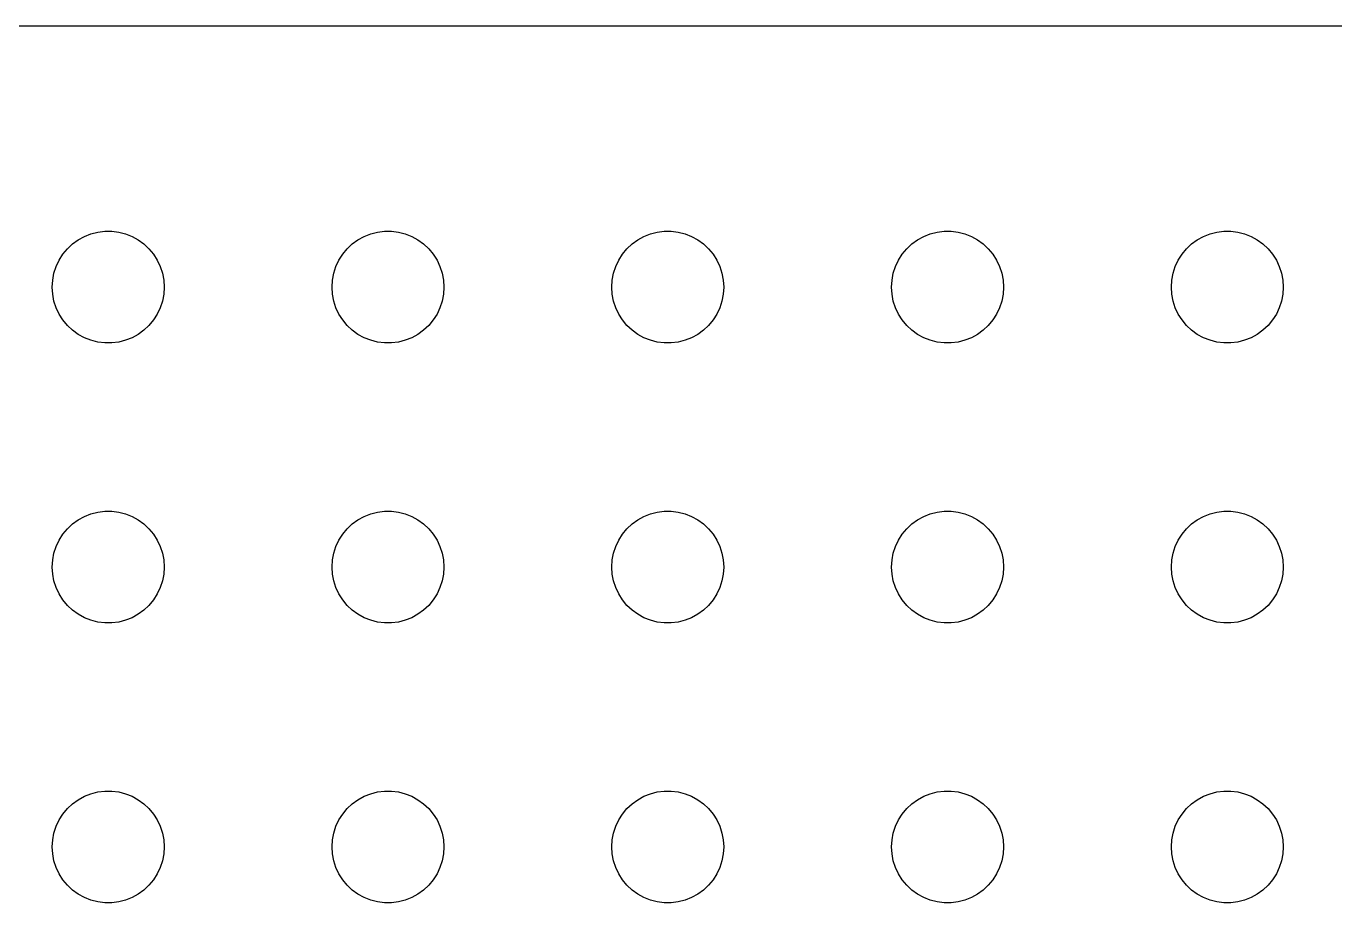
# Model space of a CAD drawing. Header units: metres. Extents: x -142 to 142, y -22 to 22.
# Drawn here: x -107.2 to -72.12, y -1.5 to 21.99 of the extents above; entities that cross this region are included whole.
import ezdxf

# ---------------------------------------------------------------- set-up
doc = ezdxf.new("R2010")
doc.units = ezdxf.units.M

msp = doc.modelspace()

# ---------------------------------------------------------------- linework, layer by layer
for p, q in [((137.314, 21.9901), (-137.314, 21.9901)), ((-105.281, 16.4734), (-105.094, 16.497)), ((-105.094, 16.497), (-104.906, 16.497)), ((-104.906, 16.497), (-104.719, 16.4734)), ((-97.7811, 16.4734), (-97.5942, 16.497)), ((-97.5942, 16.497), (-97.4058, 16.497)), ((-97.4058, 16.497), (-97.2189, 16.4734)), ((-90.2811, 16.4734), (-90.0942, 16.497)), ((-90.0942, 16.497), (-89.9058, 16.497)), ((-89.9058, 16.497), (-89.7189, 16.4734)), ((-82.7811, 16.4734), (-82.5942, 16.497)), ((-82.5942, 16.497), (-82.4058, 16.497)), ((-82.4058, 16.497), (-82.2189, 16.4734)), ((-75.2811, 16.4734), (-75.0942, 16.497)), ((-75.0942, 16.497), (-74.9058, 16.497)), ((-74.9058, 16.497), (-74.7189, 16.4734)), ((-106.093, 16.0268), (-105.956, 16.1558)), ((-105.956, 16.1558), (-105.804, 16.2665)), ((-105.804, 16.2665), (-105.639, 16.3572)), ((-105.639, 16.3572), (-105.464, 16.4266)), ((-105.464, 16.4266), (-105.281, 16.4734)), ((-104.719, 16.4734), (-104.536, 16.4266)), ((-104.536, 16.4266), (-104.361, 16.3572)), ((-104.361, 16.3572), (-104.196, 16.2665)), ((-104.196, 16.2665), (-104.044, 16.1558)), ((-104.044, 16.1558), (-103.907, 16.0268)), ((-98.5934, 16.0268), (-98.4561, 16.1558)), ((-98.4561, 16.1558), (-98.3037, 16.2665)), ((-98.3037, 16.2665), (-98.1387, 16.3572)), ((-98.1387, 16.3572), (-97.9635, 16.4266)), ((-97.9635, 16.4266), (-97.7811, 16.4734)), ((-97.2189, 16.4734), (-97.0365, 16.4266)), ((-97.0365, 16.4266), (-96.8613, 16.3572)), ((-96.8613, 16.3572), (-96.6963, 16.2665)), ((-96.6963, 16.2665), (-96.5439, 16.1558)), ((-96.5439, 16.1558), (-96.4065, 16.0268)), ((-91.0934, 16.0268), (-90.9561, 16.1558)), ((-90.9561, 16.1558), (-90.8037, 16.2665)), ((-90.8037, 16.2665), (-90.6387, 16.3572)), ((-90.6387, 16.3572), (-90.4635, 16.4266)), ((-90.4635, 16.4266), (-90.2811, 16.4734)), ((-89.7189, 16.4734), (-89.5365, 16.4266)), ((-89.5365, 16.4266), (-89.3613, 16.3572)), ((-89.3613, 16.3572), (-89.1963, 16.2665)), ((-89.1963, 16.2665), (-89.0439, 16.1558)), ((-89.0439, 16.1558), (-88.9065, 16.0268)), ((-83.5934, 16.0268), (-83.4561, 16.1558)), ((-83.4561, 16.1558), (-83.3037, 16.2665)), ((-83.3037, 16.2665), (-83.1387, 16.3572)), ((-83.1387, 16.3572), (-82.9635, 16.4266)), ((-82.9635, 16.4266), (-82.7811, 16.4734)), ((-82.2189, 16.4734), (-82.0365, 16.4266)), ((-82.0365, 16.4266), (-81.8613, 16.3572)), ((-81.8613, 16.3572), (-81.6963, 16.2665)), ((-81.6963, 16.2665), (-81.5439, 16.1558)), ((-81.5439, 16.1558), (-81.4065, 16.0268)), ((-76.0934, 16.0268), (-75.9561, 16.1558)), ((-75.9561, 16.1558), (-75.8037, 16.2665)), ((-75.8037, 16.2665), (-75.6387, 16.3572)), ((-75.6387, 16.3572), (-75.4635, 16.4266)), ((-75.4635, 16.4266), (-75.2811, 16.4734)), ((-74.7189, 16.4734), (-74.5365, 16.4266)), ((-74.5365, 16.4266), (-74.3613, 16.3572)), ((-74.3613, 16.3572), (-74.1963, 16.2665)), ((-74.1963, 16.2665), (-74.0439, 16.1558)), ((-74.0439, 16.1558), (-73.9065, 16.0268)), ((-106.314, 15.7226), (-106.214, 15.8817)), ((-106.214, 15.8817), (-106.093, 16.0268)), ((-103.907, 16.0268), (-103.786, 15.8817)), ((-103.786, 15.8817), (-103.686, 15.7226)), ((-98.8145, 15.7226), (-98.7135, 15.8817)), ((-98.7135, 15.8817), (-98.5934, 16.0268)), ((-96.4065, 16.0268), (-96.2865, 15.8817)), ((-96.2865, 15.8817), (-96.1855, 15.7226)), ((-91.3145, 15.7226), (-91.2135, 15.8817)), ((-91.2135, 15.8817), (-91.0934, 16.0268)), ((-88.9065, 16.0268), (-88.7865, 15.8817)), ((-88.7865, 15.8817), (-88.6855, 15.7226)), ((-83.8145, 15.7226), (-83.7135, 15.8817)), ((-83.7135, 15.8817), (-83.5934, 16.0268)), ((-81.4065, 16.0268), (-81.2865, 15.8817)), ((-81.2865, 15.8817), (-81.1855, 15.7226)), ((-76.3145, 15.7226), (-76.2135, 15.8817)), ((-76.2135, 15.8817), (-76.0934, 16.0268)), ((-73.9065, 16.0268), (-73.7865, 15.8817)), ((-73.7865, 15.8817), (-73.6855, 15.7226)), ((-106.453, 15.373), (-106.395, 15.5522)), ((-106.395, 15.5522), (-106.314, 15.7226)), ((-103.686, 15.7226), (-103.605, 15.5522)), ((-103.605, 15.5522), (-103.547, 15.373)), ((-98.9529, 15.373), (-98.8947, 15.5522)), ((-98.8947, 15.5522), (-98.8145, 15.7226)), ((-96.1855, 15.7226), (-96.1053, 15.5522)), ((-96.1053, 15.5522), (-96.0471, 15.373)), ((-91.4529, 15.373), (-91.3947, 15.5522)), ((-91.3947, 15.5522), (-91.3145, 15.7226)), ((-88.6855, 15.7226), (-88.6053, 15.5522)), ((-88.6053, 15.5522), (-88.5471, 15.373)), ((-83.9529, 15.373), (-83.8947, 15.5522)), ((-83.8947, 15.5522), (-83.8145, 15.7226)), ((-81.1855, 15.7226), (-81.1053, 15.5522)), ((-81.1053, 15.5522), (-81.0471, 15.373)), ((-76.4529, 15.373), (-76.3947, 15.5522)), ((-76.3947, 15.5522), (-76.3145, 15.7226)), ((-73.6855, 15.7226), (-73.6053, 15.5522)), ((-73.6053, 15.5522), (-73.5471, 15.373)), ((-106.5, 15), (-106.488, 15.188)), ((-106.488, 15.188), (-106.453, 15.373)), ((-103.547, 15.373), (-103.512, 15.188)), ((-103.512, 15.188), (-103.5, 15)), ((-99, 15), (-98.9882, 15.188)), ((-98.9882, 15.188), (-98.9529, 15.373)), ((-96.0471, 15.373), (-96.0118, 15.188)), ((-96.0118, 15.188), (-96, 15)), ((-91.5, 15), (-91.4882, 15.188)), ((-91.4882, 15.188), (-91.4529, 15.373)), ((-88.5471, 15.373), (-88.5118, 15.188)), ((-88.5118, 15.188), (-88.5, 15)), ((-84, 15), (-83.9882, 15.188)), ((-83.9882, 15.188), (-83.9529, 15.373)), ((-81.0471, 15.373), (-81.0118, 15.188)), ((-81.0118, 15.188), (-81, 15)), ((-76.5, 15), (-76.4882, 15.188)), ((-76.4882, 15.188), (-76.4529, 15.373)), ((-73.5471, 15.373), (-73.5118, 15.188)), ((-73.5118, 15.188), (-73.5, 15)), ((-106.488, 14.812), (-106.5, 15)), ((-106.453, 14.627), (-106.488, 14.812)), ((-103.512, 14.812), (-103.547, 14.627)), ((-103.5, 15), (-103.512, 14.812)), ((-98.9882, 14.812), (-99, 15)), ((-98.9529, 14.627), (-98.9882, 14.812)), ((-96.0118, 14.812), (-96.0471, 14.627)), ((-96, 15), (-96.0118, 14.812)), ((-91.4882, 14.812), (-91.5, 15)), ((-91.4529, 14.627), (-91.4882, 14.812)), ((-88.5118, 14.812), (-88.5471, 14.627)), ((-88.5, 15), (-88.5118, 14.812)), ((-83.9882, 14.812), (-84, 15)), ((-83.9529, 14.627), (-83.9882, 14.812)), ((-81.0118, 14.812), (-81.0471, 14.627)), ((-81, 15), (-81.0118, 14.812)), ((-76.4882, 14.812), (-76.5, 15)), ((-76.4529, 14.627), (-76.4882, 14.812)), ((-73.5118, 14.812), (-73.5471, 14.627)), ((-73.5, 15), (-73.5118, 14.812)), ((-106.395, 14.4478), (-106.453, 14.627)), ((-106.314, 14.2774), (-106.395, 14.4478)), ((-103.605, 14.4478), (-103.686, 14.2774)), ((-103.547, 14.627), (-103.605, 14.4478)), ((-98.8947, 14.4478), (-98.9529, 14.627)), ((-98.8145, 14.2774), (-98.8947, 14.4478)), ((-96.1053, 14.4478), (-96.1855, 14.2774)), ((-96.0471, 14.627), (-96.1053, 14.4478)), ((-91.3947, 14.4478), (-91.4529, 14.627)), ((-91.3145, 14.2774), (-91.3947, 14.4478)), ((-88.6053, 14.4478), (-88.6855, 14.2774)), ((-88.5471, 14.627), (-88.6053, 14.4478)), ((-83.8947, 14.4478), (-83.9529, 14.627)), ((-83.8145, 14.2774), (-83.8947, 14.4478)), ((-81.1053, 14.4478), (-81.1855, 14.2774)), ((-81.0471, 14.627), (-81.1053, 14.4478)), ((-76.3947, 14.4478), (-76.4529, 14.627)), ((-76.3145, 14.2774), (-76.3947, 14.4478)), ((-73.6053, 14.4478), (-73.6855, 14.2774)), ((-73.5471, 14.627), (-73.6053, 14.4478)), ((-106.214, 14.1183), (-106.314, 14.2774)), ((-106.093, 13.9732), (-106.214, 14.1183)), ((-103.786, 14.1183), (-103.907, 13.9732)), ((-103.686, 14.2774), (-103.786, 14.1183)), ((-98.7135, 14.1183), (-98.8145, 14.2774)), ((-98.5934, 13.9732), (-98.7135, 14.1183)), ((-96.2865, 14.1183), (-96.4065, 13.9732)), ((-96.1855, 14.2774), (-96.2865, 14.1183)), ((-91.2135, 14.1183), (-91.3145, 14.2774)), ((-91.0934, 13.9732), (-91.2135, 14.1183)), ((-88.7865, 14.1183), (-88.9065, 13.9732)), ((-88.6855, 14.2774), (-88.7865, 14.1183)), ((-83.7135, 14.1183), (-83.8145, 14.2774)), ((-83.5934, 13.9732), (-83.7135, 14.1183)), ((-81.2865, 14.1183), (-81.4065, 13.9732)), ((-81.1855, 14.2774), (-81.2865, 14.1183)), ((-76.2135, 14.1183), (-76.3145, 14.2774)), ((-76.0934, 13.9732), (-76.2135, 14.1183)), ((-73.7865, 14.1183), (-73.9065, 13.9732)), ((-73.6855, 14.2774), (-73.7865, 14.1183)), ((-105.956, 13.8442), (-106.093, 13.9732)), ((-105.804, 13.7335), (-105.956, 13.8442)), ((-105.639, 13.6427), (-105.804, 13.7335)), ((-104.196, 13.7335), (-104.361, 13.6427)), ((-104.044, 13.8442), (-104.196, 13.7335)), ((-103.907, 13.9732), (-104.044, 13.8442)), ((-98.4561, 13.8442), (-98.5934, 13.9732)), ((-98.3037, 13.7335), (-98.4561, 13.8442)), ((-98.1387, 13.6427), (-98.3037, 13.7335)), ((-96.6963, 13.7335), (-96.8613, 13.6427)), ((-96.5439, 13.8442), (-96.6963, 13.7335)), ((-96.4065, 13.9732), (-96.5439, 13.8442)), ((-90.9561, 13.8442), (-91.0934, 13.9732)), ((-90.8037, 13.7335), (-90.9561, 13.8442)), ((-90.6387, 13.6427), (-90.8037, 13.7335)), ((-89.1963, 13.7335), (-89.3613, 13.6427)), ((-89.0439, 13.8442), (-89.1963, 13.7335)), ((-88.9065, 13.9732), (-89.0439, 13.8442)), ((-83.4561, 13.8442), (-83.5934, 13.9732)), ((-83.3037, 13.7335), (-83.4561, 13.8442)), ((-83.1387, 13.6427), (-83.3037, 13.7335)), ((-81.6963, 13.7335), (-81.8613, 13.6427)), ((-81.5439, 13.8442), (-81.6963, 13.7335)), ((-81.4065, 13.9732), (-81.5439, 13.8442)), ((-75.9561, 13.8442), (-76.0934, 13.9732)), ((-75.8037, 13.7335), (-75.9561, 13.8442)), ((-75.6387, 13.6427), (-75.8037, 13.7335)), ((-74.1963, 13.7335), (-74.3613, 13.6427)), ((-74.0439, 13.8442), (-74.1963, 13.7335)), ((-73.9065, 13.9732), (-74.0439, 13.8442)), ((-105.464, 13.5734), (-105.639, 13.6427)), ((-105.281, 13.5266), (-105.464, 13.5734)), ((-105.094, 13.5029), (-105.281, 13.5266)), ((-104.906, 13.5029), (-105.094, 13.5029)), ((-104.719, 13.5266), (-104.906, 13.5029)), ((-104.536, 13.5734), (-104.719, 13.5266)), ((-104.361, 13.6427), (-104.536, 13.5734)), ((-97.9635, 13.5734), (-98.1387, 13.6427)), ((-97.7811, 13.5266), (-97.9635, 13.5734)), ((-97.5942, 13.5029), (-97.7811, 13.5266)), ((-97.4058, 13.5029), (-97.5942, 13.5029)), ((-97.2189, 13.5266), (-97.4058, 13.5029)), ((-97.0365, 13.5734), (-97.2189, 13.5266)), ((-96.8613, 13.6427), (-97.0365, 13.5734)), ((-90.4635, 13.5734), (-90.6387, 13.6427)), ((-90.2811, 13.5266), (-90.4635, 13.5734)), ((-90.0942, 13.5029), (-90.2811, 13.5266)), ((-89.9058, 13.5029), (-90.0942, 13.5029)), ((-89.7189, 13.5266), (-89.9058, 13.5029)), ((-89.5365, 13.5734), (-89.7189, 13.5266)), ((-89.3613, 13.6427), (-89.5365, 13.5734)), ((-82.9635, 13.5734), (-83.1387, 13.6427)), ((-82.7811, 13.5266), (-82.9635, 13.5734)), ((-82.5942, 13.5029), (-82.7811, 13.5266)), ((-82.4058, 13.5029), (-82.5942, 13.5029)), ((-82.2189, 13.5266), (-82.4058, 13.5029)), ((-82.0365, 13.5734), (-82.2189, 13.5266)), ((-81.8613, 13.6427), (-82.0365, 13.5734)), ((-75.4635, 13.5734), (-75.6387, 13.6427)), ((-75.2811, 13.5266), (-75.4635, 13.5734)), ((-75.0942, 13.5029), (-75.2811, 13.5266)), ((-74.9058, 13.5029), (-75.0942, 13.5029)), ((-74.7189, 13.5266), (-74.9058, 13.5029)), ((-74.5365, 13.5734), (-74.7189, 13.5266)), ((-74.3613, 13.6427), (-74.5365, 13.5734)), ((-105.804, 8.76648), (-105.639, 8.85724)), ((-105.639, 8.85724), (-105.464, 8.92657)), ((-105.464, 8.92657), (-105.281, 8.97342)), ((-105.281, 8.97342), (-105.094, 8.99704)), ((-105.094, 8.99704), (-104.906, 8.99704)), ((-104.906, 8.99704), (-104.719, 8.97342)), ((-104.719, 8.97342), (-104.536, 8.92657)), ((-104.536, 8.92657), (-104.361, 8.85724)), ((-104.361, 8.85724), (-104.196, 8.76648)), ((-98.3037, 8.76648), (-98.1387, 8.85724)), ((-98.1387, 8.85724), (-97.9635, 8.92657)), ((-97.9635, 8.92657), (-97.7811, 8.97342)), ((-97.7811, 8.97342), (-97.5942, 8.99704)), ((-97.5942, 8.99704), (-97.4058, 8.99704)), ((-97.4058, 8.99704), (-97.2189, 8.97342)), ((-97.2189, 8.97342), (-97.0365, 8.92657)), ((-97.0365, 8.92657), (-96.8613, 8.85724)), ((-96.8613, 8.85724), (-96.6963, 8.76648)), ((-90.8037, 8.76648), (-90.6387, 8.85724)), ((-90.6387, 8.85724), (-90.4635, 8.92657)), ((-90.4635, 8.92657), (-90.2811, 8.97342)), ((-90.2811, 8.97342), (-90.0942, 8.99704)), ((-90.0942, 8.99704), (-89.9058, 8.99704)), ((-89.9058, 8.99704), (-89.7189, 8.97342)), ((-89.7189, 8.97342), (-89.5365, 8.92657)), ((-89.5365, 8.92657), (-89.3613, 8.85724)), ((-89.3613, 8.85724), (-89.1963, 8.76648)), ((-83.3037, 8.76648), (-83.1387, 8.85724)), ((-83.1387, 8.85724), (-82.9635, 8.92657)), ((-82.9635, 8.92657), (-82.7811, 8.97342)), ((-82.7811, 8.97342), (-82.5942, 8.99704)), ((-82.5942, 8.99704), (-82.4058, 8.99704)), ((-82.4058, 8.99704), (-82.2189, 8.97342)), ((-82.2189, 8.97342), (-82.0365, 8.92657)), ((-82.0365, 8.92657), (-81.8613, 8.85724)), ((-81.8613, 8.85724), (-81.6963, 8.76648)), ((-75.8037, 8.76648), (-75.6387, 8.85724)), ((-75.6387, 8.85724), (-75.4635, 8.92657)), ((-75.4635, 8.92657), (-75.2811, 8.97342)), ((-75.2811, 8.97342), (-75.0942, 8.99704)), ((-75.0942, 8.99704), (-74.9058, 8.99704)), ((-74.9058, 8.99704), (-74.7189, 8.97342)), ((-74.7189, 8.97342), (-74.5365, 8.92657)), ((-74.5365, 8.92657), (-74.3613, 8.85724)), ((-74.3613, 8.85724), (-74.1963, 8.76648)), ((-106.214, 8.38167), (-106.093, 8.52681)), ((-106.093, 8.52681), (-105.956, 8.65576)), ((-105.956, 8.65576), (-105.804, 8.76648)), ((-104.196, 8.76648), (-104.044, 8.65576)), ((-104.044, 8.65576), (-103.907, 8.52681)), ((-103.907, 8.52681), (-103.786, 8.38167)), ((-98.7135, 8.38167), (-98.5934, 8.52681)), ((-98.5934, 8.52681), (-98.4561, 8.65576)), ((-98.4561, 8.65576), (-98.3037, 8.76648)), ((-96.6963, 8.76648), (-96.5439, 8.65576)), ((-96.5439, 8.65576), (-96.4065, 8.52681)), ((-96.4065, 8.52681), (-96.2865, 8.38167)), ((-91.2135, 8.38167), (-91.0934, 8.52681)), ((-91.0934, 8.52681), (-90.9561, 8.65576)), ((-90.9561, 8.65576), (-90.8037, 8.76648)), ((-89.1963, 8.76648), (-89.0439, 8.65576)), ((-89.0439, 8.65576), (-88.9065, 8.52681)), ((-88.9065, 8.52681), (-88.7865, 8.38167)), ((-83.7135, 8.38167), (-83.5934, 8.52681)), ((-83.5934, 8.52681), (-83.4561, 8.65576)), ((-83.4561, 8.65576), (-83.3037, 8.76648)), ((-81.6963, 8.76648), (-81.5439, 8.65576)), ((-81.5439, 8.65576), (-81.4065, 8.52681)), ((-81.4065, 8.52681), (-81.2865, 8.38167)), ((-76.2135, 8.38167), (-76.0934, 8.52681)), ((-76.0934, 8.52681), (-75.9561, 8.65576)), ((-75.9561, 8.65576), (-75.8037, 8.76648)), ((-74.1963, 8.76648), (-74.0439, 8.65576)), ((-74.0439, 8.65576), (-73.9065, 8.52681)), ((-73.9065, 8.52681), (-73.7865, 8.38167)), ((-106.395, 8.05219), (-106.314, 8.22263)), ((-106.314, 8.22263), (-106.214, 8.38167)), ((-103.786, 8.38167), (-103.686, 8.22263)), ((-103.686, 8.22263), (-103.605, 8.05219)), ((-98.8947, 8.05219), (-98.8145, 8.22263)), ((-98.8145, 8.22263), (-98.7135, 8.38167)), ((-96.2865, 8.38167), (-96.1855, 8.22263)), ((-96.1855, 8.22263), (-96.1053, 8.05219)), ((-91.3947, 8.05219), (-91.3145, 8.22263)), ((-91.3145, 8.22263), (-91.2135, 8.38167)), ((-88.7865, 8.38167), (-88.6855, 8.22263)), ((-88.6855, 8.22263), (-88.6053, 8.05219)), ((-83.8947, 8.05219), (-83.8145, 8.22263)), ((-83.8145, 8.22263), (-83.7135, 8.38167)), ((-81.2865, 8.38167), (-81.1855, 8.22263)), ((-81.1855, 8.22263), (-81.1053, 8.05219)), ((-76.3947, 8.05219), (-76.3145, 8.22263)), ((-76.3145, 8.22263), (-76.2135, 8.38167)), ((-73.7865, 8.38167), (-73.6855, 8.22263)), ((-73.6855, 8.22263), (-73.6053, 8.05219)), ((-106.488, 7.68799), (-106.453, 7.87303)), ((-106.453, 7.87303), (-106.395, 8.05219)), ((-103.605, 8.05219), (-103.547, 7.87303)), ((-103.547, 7.87303), (-103.512, 7.68799)), ((-98.9882, 7.68799), (-98.9529, 7.87303)), ((-98.9529, 7.87303), (-98.8947, 8.05219)), ((-96.1053, 8.05219), (-96.0471, 7.87303)), ((-96.0471, 7.87303), (-96.0118, 7.68799)), ((-91.4882, 7.68799), (-91.4529, 7.87303)), ((-91.4529, 7.87303), (-91.3947, 8.05219)), ((-88.6053, 8.05219), (-88.5471, 7.87303)), ((-88.5471, 7.87303), (-88.5118, 7.68799)), ((-83.9882, 7.68799), (-83.9529, 7.87303)), ((-83.9529, 7.87303), (-83.8947, 8.05219)), ((-81.1053, 8.05219), (-81.0471, 7.87303)), ((-81.0471, 7.87303), (-81.0118, 7.68799)), ((-76.4882, 7.68799), (-76.4529, 7.87303)), ((-76.4529, 7.87303), (-76.3947, 8.05219)), ((-73.6053, 8.05219), (-73.5471, 7.87303)), ((-73.5471, 7.87303), (-73.5118, 7.68799)), ((-106.5, 7.5), (-106.488, 7.68799)), ((-106.488, 7.312), (-106.5, 7.5)), ((-103.512, 7.68799), (-103.5, 7.5)), ((-103.5, 7.5), (-103.512, 7.312)), ((-99, 7.5), (-98.9882, 7.68799)), ((-98.9882, 7.312), (-99, 7.5)), ((-96.0118, 7.68799), (-96, 7.5)), ((-96, 7.5), (-96.0118, 7.312)), ((-91.5, 7.5), (-91.4882, 7.68799)), ((-91.4882, 7.312), (-91.5, 7.5)), ((-88.5118, 7.68799), (-88.5, 7.5)), ((-88.5, 7.5), (-88.5118, 7.312)), ((-84, 7.5), (-83.9882, 7.68799)), ((-83.9882, 7.312), (-84, 7.5)), ((-81.0118, 7.68799), (-81, 7.5)), ((-81, 7.5), (-81.0118, 7.312)), ((-76.5, 7.5), (-76.4882, 7.68799)), ((-76.4882, 7.312), (-76.5, 7.5)), ((-73.5118, 7.68799), (-73.5, 7.5)), ((-73.5, 7.5), (-73.5118, 7.312)), ((-106.453, 7.12695), (-106.488, 7.312)), ((-106.395, 6.9478), (-106.453, 7.12695)), ((-103.547, 7.12695), (-103.605, 6.9478)), ((-103.512, 7.312), (-103.547, 7.12695)), ((-98.9529, 7.12695), (-98.9882, 7.312)), ((-98.8947, 6.9478), (-98.9529, 7.12695)), ((-96.0471, 7.12695), (-96.1053, 6.9478)), ((-96.0118, 7.312), (-96.0471, 7.12695)), ((-91.4529, 7.12695), (-91.4882, 7.312)), ((-91.3947, 6.9478), (-91.4529, 7.12695)), ((-88.5471, 7.12695), (-88.6053, 6.9478)), ((-88.5118, 7.312), (-88.5471, 7.12695)), ((-83.9529, 7.12695), (-83.9882, 7.312)), ((-83.8947, 6.9478), (-83.9529, 7.12695)), ((-81.0471, 7.12695), (-81.1053, 6.9478)), ((-81.0118, 7.312), (-81.0471, 7.12695)), ((-76.4529, 7.12695), (-76.4882, 7.312)), ((-76.3947, 6.9478), (-76.4529, 7.12695)), ((-73.5471, 7.12695), (-73.6053, 6.9478)), ((-73.5118, 7.312), (-73.5471, 7.12695)), ((-106.314, 6.77736), (-106.395, 6.9478)), ((-106.214, 6.61832), (-106.314, 6.77736)), ((-103.686, 6.77736), (-103.786, 6.61832)), ((-103.605, 6.9478), (-103.686, 6.77736)), ((-98.8145, 6.77736), (-98.8947, 6.9478)), ((-98.7135, 6.61832), (-98.8145, 6.77736)), ((-96.1855, 6.77736), (-96.2865, 6.61832)), ((-96.1053, 6.9478), (-96.1855, 6.77736)), ((-91.3145, 6.77736), (-91.3947, 6.9478)), ((-91.2135, 6.61832), (-91.3145, 6.77736)), ((-88.6855, 6.77736), (-88.7865, 6.61832)), ((-88.6053, 6.9478), (-88.6855, 6.77736)), ((-83.8145, 6.77736), (-83.8947, 6.9478)), ((-83.7135, 6.61832), (-83.8145, 6.77736)), ((-81.1855, 6.77736), (-81.2865, 6.61832)), ((-81.1053, 6.9478), (-81.1855, 6.77736)), ((-76.3145, 6.77736), (-76.3947, 6.9478)), ((-76.2135, 6.61832), (-76.3145, 6.77736)), ((-73.6855, 6.77736), (-73.7865, 6.61832)), ((-73.6053, 6.9478), (-73.6855, 6.77736)), ((-106.093, 6.47318), (-106.214, 6.61832)), ((-105.956, 6.34422), (-106.093, 6.47318)), ((-105.804, 6.23351), (-105.956, 6.34422)), ((-104.044, 6.34422), (-104.196, 6.23351)), ((-103.907, 6.47318), (-104.044, 6.34422)), ((-103.786, 6.61832), (-103.907, 6.47318)), ((-98.5934, 6.47318), (-98.7135, 6.61832)), ((-98.4561, 6.34422), (-98.5934, 6.47318)), ((-98.3037, 6.23351), (-98.4561, 6.34422)), ((-96.5439, 6.34422), (-96.6963, 6.23351)), ((-96.4065, 6.47318), (-96.5439, 6.34422)), ((-96.2865, 6.61832), (-96.4065, 6.47318)), ((-91.0934, 6.47318), (-91.2135, 6.61832)), ((-90.9561, 6.34422), (-91.0934, 6.47318)), ((-90.8037, 6.23351), (-90.9561, 6.34422)), ((-89.0439, 6.34422), (-89.1963, 6.23351)), ((-88.9065, 6.47318), (-89.0439, 6.34422)), ((-88.7865, 6.61832), (-88.9065, 6.47318)), ((-83.5934, 6.47318), (-83.7135, 6.61832)), ((-83.4561, 6.34422), (-83.5934, 6.47318)), ((-83.3037, 6.23351), (-83.4561, 6.34422)), ((-81.5439, 6.34422), (-81.6963, 6.23351)), ((-81.4065, 6.47318), (-81.5439, 6.34422)), ((-81.2865, 6.61832), (-81.4065, 6.47318)), ((-76.0934, 6.47318), (-76.2135, 6.61832)), ((-75.9561, 6.34422), (-76.0934, 6.47318)), ((-75.8037, 6.23351), (-75.9561, 6.34422)), ((-74.0439, 6.34422), (-74.1963, 6.23351)), ((-73.9065, 6.47318), (-74.0439, 6.34422)), ((-73.7865, 6.61832), (-73.9065, 6.47318)), ((-105.639, 6.14275), (-105.804, 6.23351)), ((-105.464, 6.07341), (-105.639, 6.14275)), ((-105.281, 6.02657), (-105.464, 6.07341)), ((-105.094, 6.00294), (-105.281, 6.02657)), ((-104.906, 6.00294), (-105.094, 6.00294)), ((-104.719, 6.02657), (-104.906, 6.00294)), ((-104.536, 6.07341), (-104.719, 6.02657)), ((-104.361, 6.14275), (-104.536, 6.07341)), ((-104.196, 6.23351), (-104.361, 6.14275)), ((-98.1387, 6.14275), (-98.3037, 6.23351)), ((-97.9635, 6.07341), (-98.1387, 6.14275)), ((-97.7811, 6.02657), (-97.9635, 6.07341)), ((-97.5942, 6.00294), (-97.7811, 6.02657)), ((-97.4058, 6.00294), (-97.5942, 6.00294)), ((-97.2189, 6.02657), (-97.4058, 6.00294)), ((-97.0365, 6.07341), (-97.2189, 6.02657)), ((-96.8613, 6.14275), (-97.0365, 6.07341)), ((-96.6963, 6.23351), (-96.8613, 6.14275)), ((-90.6387, 6.14275), (-90.8037, 6.23351)), ((-90.4635, 6.07341), (-90.6387, 6.14275)), ((-90.2811, 6.02657), (-90.4635, 6.07341)), ((-90.0942, 6.00294), (-90.2811, 6.02657)), ((-89.9058, 6.00294), (-90.0942, 6.00294)), ((-89.7189, 6.02657), (-89.9058, 6.00294)), ((-89.5365, 6.07341), (-89.7189, 6.02657)), ((-89.3613, 6.14275), (-89.5365, 6.07341)), ((-89.1963, 6.23351), (-89.3613, 6.14275)), ((-83.1387, 6.14275), (-83.3037, 6.23351)), ((-82.9635, 6.07341), (-83.1387, 6.14275)), ((-82.7811, 6.02657), (-82.9635, 6.07341)), ((-82.5942, 6.00294), (-82.7811, 6.02657)), ((-82.4058, 6.00294), (-82.5942, 6.00294)), ((-82.2189, 6.02657), (-82.4058, 6.00294)), ((-82.0365, 6.07341), (-82.2189, 6.02657)), ((-81.8613, 6.14275), (-82.0365, 6.07341)), ((-81.6963, 6.23351), (-81.8613, 6.14275)), ((-75.6387, 6.14275), (-75.8037, 6.23351)), ((-75.4635, 6.07341), (-75.6387, 6.14275)), ((-75.2811, 6.02657), (-75.4635, 6.07341)), ((-75.0942, 6.00294), (-75.2811, 6.02657)), ((-74.9058, 6.00294), (-75.0942, 6.00294)), ((-74.7189, 6.02657), (-74.9058, 6.00294)), ((-74.5365, 6.07341), (-74.7189, 6.02657)), ((-74.3613, 6.14275), (-74.5365, 6.07341)), ((-74.1963, 6.23351), (-74.3613, 6.14275)), ((-105.639, 1.35724), (-105.464, 1.42657)), ((-105.464, 1.42657), (-105.281, 1.47342)), ((-105.281, 1.47342), (-105.094, 1.49704)), ((-105.094, 1.49704), (-104.906, 1.49704)), ((-104.906, 1.49704), (-104.719, 1.47342)), ((-104.719, 1.47342), (-104.536, 1.42657)), ((-104.536, 1.42657), (-104.361, 1.35724)), ((-98.1387, 1.35724), (-97.9635, 1.42657)), ((-97.9635, 1.42657), (-97.7811, 1.47342)), ((-97.7811, 1.47342), (-97.5942, 1.49704)), ((-97.5942, 1.49704), (-97.4058, 1.49704)), ((-97.4058, 1.49704), (-97.2189, 1.47342)), ((-97.2189, 1.47342), (-97.0365, 1.42657)), ((-97.0365, 1.42657), (-96.8613, 1.35724)), ((-90.6387, 1.35724), (-90.4635, 1.42657)), ((-90.4635, 1.42657), (-90.2811, 1.47342)), ((-90.2811, 1.47342), (-90.0942, 1.49704)), ((-90.0942, 1.49704), (-89.9058, 1.49704)), ((-89.9058, 1.49704), (-89.7189, 1.47342)), ((-89.7189, 1.47342), (-89.5365, 1.42657)), ((-89.5365, 1.42657), (-89.3613, 1.35724)), ((-83.1387, 1.35724), (-82.9635, 1.42657)), ((-82.9635, 1.42657), (-82.7811, 1.47342)), ((-82.7811, 1.47342), (-82.5942, 1.49704)), ((-82.5942, 1.49704), (-82.4058, 1.49704)), ((-82.4058, 1.49704), (-82.2189, 1.47342)), ((-82.2189, 1.47342), (-82.0365, 1.42657)), ((-82.0365, 1.42657), (-81.8613, 1.35724)), ((-75.6387, 1.35724), (-75.4635, 1.42657)), ((-75.4635, 1.42657), (-75.2811, 1.47342)), ((-75.2811, 1.47342), (-75.0942, 1.49704)), ((-75.0942, 1.49704), (-74.9058, 1.49704)), ((-74.9058, 1.49704), (-74.7189, 1.47342)), ((-74.7189, 1.47342), (-74.5365, 1.42657)), ((-74.5365, 1.42657), (-74.3613, 1.35724)), ((-106.093, 1.02681), (-105.956, 1.15576)), ((-105.956, 1.15576), (-105.804, 1.26648)), ((-105.804, 1.26648), (-105.639, 1.35724)), ((-104.361, 1.35724), (-104.196, 1.26648)), ((-104.196, 1.26648), (-104.044, 1.15576)), ((-104.044, 1.15576), (-103.907, 1.02681)), ((-98.5934, 1.02681), (-98.4561, 1.15576)), ((-98.4561, 1.15576), (-98.3037, 1.26648)), ((-98.3037, 1.26648), (-98.1387, 1.35724)), ((-96.8613, 1.35724), (-96.6963, 1.26648)), ((-96.6963, 1.26648), (-96.5439, 1.15576)), ((-96.5439, 1.15576), (-96.4065, 1.02681)), ((-91.0934, 1.02681), (-90.9561, 1.15576)), ((-90.9561, 1.15576), (-90.8037, 1.26648)), ((-90.8037, 1.26648), (-90.6387, 1.35724)), ((-89.3613, 1.35724), (-89.1963, 1.26648)), ((-89.1963, 1.26648), (-89.0439, 1.15576)), ((-89.0439, 1.15576), (-88.9065, 1.02681)), ((-83.5934, 1.02681), (-83.4561, 1.15576)), ((-83.4561, 1.15576), (-83.3037, 1.26648)), ((-83.3037, 1.26648), (-83.1387, 1.35724)), ((-81.8613, 1.35724), (-81.6963, 1.26648)), ((-81.6963, 1.26648), (-81.5439, 1.15576)), ((-81.5439, 1.15576), (-81.4065, 1.02681)), ((-76.0934, 1.02681), (-75.9561, 1.15576)), ((-75.9561, 1.15576), (-75.8037, 1.26648)), ((-75.8037, 1.26648), (-75.6387, 1.35724)), ((-74.3613, 1.35724), (-74.1963, 1.26648)), ((-74.1963, 1.26648), (-74.0439, 1.15576)), ((-74.0439, 1.15576), (-73.9065, 1.02681)), ((-106.395, 0.552185), (-106.314, 0.722626)), ((-106.314, 0.722626), (-106.214, 0.881668)), ((-106.214, 0.881668), (-106.093, 1.02681)), ((-103.907, 1.02681), (-103.786, 0.881668)), ((-103.786, 0.881668), (-103.686, 0.722626)), ((-103.686, 0.722626), (-103.605, 0.552185)), ((-98.8947, 0.552185), (-98.8145, 0.722626)), ((-98.8145, 0.722626), (-98.7135, 0.881668)), ((-98.7135, 0.881668), (-98.5934, 1.02681)), ((-96.4065, 1.02681), (-96.2865, 0.881668)), ((-96.2865, 0.881668), (-96.1855, 0.722626)), ((-96.1855, 0.722626), (-96.1053, 0.552185)), ((-91.3947, 0.552185), (-91.3145, 0.722626)), ((-91.3145, 0.722626), (-91.2135, 0.881668)), ((-91.2135, 0.881668), (-91.0934, 1.02681)), ((-88.9065, 1.02681), (-88.7865, 0.881668)), ((-88.7865, 0.881668), (-88.6855, 0.722626)), ((-88.6855, 0.722626), (-88.6053, 0.552185)), ((-83.8947, 0.552185), (-83.8145, 0.722626)), ((-83.8145, 0.722626), (-83.7135, 0.881668)), ((-83.7135, 0.881668), (-83.5934, 1.02681)), ((-81.4065, 1.02681), (-81.2865, 0.881668)), ((-81.2865, 0.881668), (-81.1855, 0.722626)), ((-81.1855, 0.722626), (-81.1053, 0.552185)), ((-76.3947, 0.552185), (-76.3145, 0.722626)), ((-76.3145, 0.722626), (-76.2135, 0.881668)), ((-76.2135, 0.881668), (-76.0934, 1.02681)), ((-73.9065, 1.02681), (-73.7865, 0.881668)), ((-73.7865, 0.881668), (-73.6855, 0.722626)), ((-73.6855, 0.722626), (-73.6053, 0.552185)), ((-106.488, 0.187988), (-106.453, 0.373032)), ((-106.453, 0.373032), (-106.395, 0.552185)), ((-103.605, 0.552185), (-103.547, 0.373032)), ((-103.547, 0.373032), (-103.512, 0.187988)), ((-98.9882, 0.187988), (-98.9529, 0.373032)), ((-98.9529, 0.373032), (-98.8947, 0.552185)), ((-96.1053, 0.552185), (-96.0471, 0.373032)), ((-96.0471, 0.373032), (-96.0118, 0.187988)), ((-91.4882, 0.187988), (-91.4529, 0.373032)), ((-91.4529, 0.373032), (-91.3947, 0.552185)), ((-88.6053, 0.552185), (-88.5471, 0.373032)), ((-88.5471, 0.373032), (-88.5118, 0.187988)), ((-83.9882, 0.187988), (-83.9529, 0.373032)), ((-83.9529, 0.373032), (-83.8947, 0.552185)), ((-81.1053, 0.552185), (-81.0471, 0.373032)), ((-81.0471, 0.373032), (-81.0118, 0.187988)), ((-76.4882, 0.187988), (-76.4529, 0.373032)), ((-76.4529, 0.373032), (-76.3947, 0.552185)), ((-73.6053, 0.552185), (-73.5471, 0.373032)), ((-73.5471, 0.373032), (-73.5118, 0.187988)), ((-106.5, 0), (-106.488, 0.187988)), ((-106.488, -0.187988), (-106.5, 0)), ((-103.512, 0.187988), (-103.5, 0)), ((-103.5, 0), (-103.512, -0.187988)), ((-99, 0), (-98.9882, 0.187988)), ((-98.9882, -0.187988), (-99, 0)), ((-96.0118, 0.187988), (-96, 0)), ((-96, 0), (-96.0118, -0.187988)), ((-91.5, 0), (-91.4882, 0.187988)), ((-91.4882, -0.187988), (-91.5, 0)), ((-88.5118, 0.187988), (-88.5, 0)), ((-88.5, 0), (-88.5118, -0.187988)), ((-84, 0), (-83.9882, 0.187988)), ((-83.9882, -0.187988), (-84, 0)), ((-81.0118, 0.187988), (-81, 0)), ((-81, 0), (-81.0118, -0.187988)), ((-76.5, 0), (-76.4882, 0.187988)), ((-76.4882, -0.187988), (-76.5, 0)), ((-73.5118, 0.187988), (-73.5, 0)), ((-73.5, 0), (-73.5118, -0.187988)), ((-106.453, -0.373032), (-106.488, -0.187988)), ((-103.512, -0.187988), (-103.547, -0.373032)), ((-98.9529, -0.373032), (-98.9882, -0.187988)), ((-96.0118, -0.187988), (-96.0471, -0.373032)), ((-91.4529, -0.373032), (-91.4882, -0.187988)), ((-88.5118, -0.187988), (-88.5471, -0.373032)), ((-83.9529, -0.373032), (-83.9882, -0.187988)), ((-81.0118, -0.187988), (-81.0471, -0.373032)), ((-76.4529, -0.373032), (-76.4882, -0.187988)), ((-73.5118, -0.187988), (-73.5471, -0.373032)), ((-106.395, -0.552185), (-106.453, -0.373032)), ((-106.314, -0.722626), (-106.395, -0.552185)), ((-103.605, -0.552185), (-103.686, -0.722626)), ((-103.547, -0.373032), (-103.605, -0.552185)), ((-98.8947, -0.552185), (-98.9529, -0.373032)), ((-98.8145, -0.722626), (-98.8947, -0.552185)), ((-96.1053, -0.552185), (-96.1855, -0.722626)), ((-96.0471, -0.373032), (-96.1053, -0.552185)), ((-91.3947, -0.552185), (-91.4529, -0.373032)), ((-91.3145, -0.722626), (-91.3947, -0.552185)), ((-88.6053, -0.552185), (-88.6855, -0.722626)), ((-88.5471, -0.373032), (-88.6053, -0.552185)), ((-83.8947, -0.552185), (-83.9529, -0.373032)), ((-83.8145, -0.722626), (-83.8947, -0.552185)), ((-81.1053, -0.552185), (-81.1855, -0.722626)), ((-81.0471, -0.373032), (-81.1053, -0.552185)), ((-76.3947, -0.552185), (-76.4529, -0.373032)), ((-76.3145, -0.722626), (-76.3947, -0.552185)), ((-73.6053, -0.552185), (-73.6855, -0.722626)), ((-73.5471, -0.373032), (-73.6053, -0.552185)), ((-106.214, -0.881668), (-106.314, -0.722626)), ((-106.093, -1.02681), (-106.214, -0.881668)), ((-105.956, -1.15576), (-106.093, -1.02681)), ((-103.907, -1.02681), (-104.044, -1.15576)), ((-103.786, -0.881668), (-103.907, -1.02681)), ((-103.686, -0.722626), (-103.786, -0.881668)), ((-98.7135, -0.881668), (-98.8145, -0.722626)), ((-98.5934, -1.02681), (-98.7135, -0.881668)), ((-98.4561, -1.15576), (-98.5934, -1.02681)), ((-96.4065, -1.02681), (-96.5439, -1.15576)), ((-96.2865, -0.881668), (-96.4065, -1.02681)), ((-96.1855, -0.722626), (-96.2865, -0.881668)), ((-91.2135, -0.881668), (-91.3145, -0.722626)), ((-91.0934, -1.02681), (-91.2135, -0.881668)), ((-90.9561, -1.15576), (-91.0934, -1.02681)), ((-88.9065, -1.02681), (-89.0439, -1.15576)), ((-88.7865, -0.881668), (-88.9065, -1.02681)), ((-88.6855, -0.722626), (-88.7865, -0.881668)), ((-83.7135, -0.881668), (-83.8145, -0.722626)), ((-83.5934, -1.02681), (-83.7135, -0.881668)), ((-83.4561, -1.15576), (-83.5934, -1.02681)), ((-81.4065, -1.02681), (-81.5439, -1.15576)), ((-81.2865, -0.881668), (-81.4065, -1.02681)), ((-81.1855, -0.722626), (-81.2865, -0.881668)), ((-76.2135, -0.881668), (-76.3145, -0.722626)), ((-76.0934, -1.02681), (-76.2135, -0.881668)), ((-75.9561, -1.15576), (-76.0934, -1.02681)), ((-73.9065, -1.02681), (-74.0439, -1.15576)), ((-73.7865, -0.881668), (-73.9065, -1.02681)), ((-73.6855, -0.722626), (-73.7865, -0.881668)), ((-105.804, -1.26648), (-105.956, -1.15576)), ((-105.639, -1.35724), (-105.804, -1.26648)), ((-105.464, -1.42657), (-105.639, -1.35724)), ((-104.361, -1.35724), (-104.536, -1.42657)), ((-104.196, -1.26648), (-104.361, -1.35724)), ((-104.044, -1.15576), (-104.196, -1.26648)), ((-98.3037, -1.26648), (-98.4561, -1.15576)), ((-98.1387, -1.35724), (-98.3037, -1.26648)), ((-97.9635, -1.42657), (-98.1387, -1.35724)), ((-96.8613, -1.35724), (-97.0365, -1.42657)), ((-96.6963, -1.26648), (-96.8613, -1.35724)), ((-96.5439, -1.15576), (-96.6963, -1.26648)), ((-90.8037, -1.26648), (-90.9561, -1.15576)), ((-90.6387, -1.35724), (-90.8037, -1.26648)), ((-90.4635, -1.42657), (-90.6387, -1.35724)), ((-89.3613, -1.35724), (-89.5365, -1.42657)), ((-89.1963, -1.26648), (-89.3613, -1.35724)), ((-89.0439, -1.15576), (-89.1963, -1.26648)), ((-83.3037, -1.26648), (-83.4561, -1.15576)), ((-83.1387, -1.35724), (-83.3037, -1.26648)), ((-82.9635, -1.42657), (-83.1387, -1.35724)), ((-81.8613, -1.35724), (-82.0365, -1.42657)), ((-81.6963, -1.26648), (-81.8613, -1.35724)), ((-81.5439, -1.15576), (-81.6963, -1.26648)), ((-75.8037, -1.26648), (-75.9561, -1.15576)), ((-75.6387, -1.35724), (-75.8037, -1.26648)), ((-75.4635, -1.42657), (-75.6387, -1.35724)), ((-74.3613, -1.35724), (-74.5365, -1.42657)), ((-74.1963, -1.26648), (-74.3613, -1.35724)), ((-74.0439, -1.15576), (-74.1963, -1.26648)), ((-105.281, -1.47342), (-105.464, -1.42657)), ((-105.094, -1.49704), (-105.281, -1.47342)), ((-104.906, -1.49704), (-105.094, -1.49704)), ((-104.719, -1.47342), (-104.906, -1.49704)), ((-104.536, -1.42657), (-104.719, -1.47342)), ((-97.7811, -1.47342), (-97.9635, -1.42657)), ((-97.5942, -1.49704), (-97.7811, -1.47342)), ((-97.4058, -1.49704), (-97.5942, -1.49704)), ((-97.2189, -1.47342), (-97.4058, -1.49704)), ((-97.0365, -1.42657), (-97.2189, -1.47342)), ((-90.2811, -1.47342), (-90.4635, -1.42657)), ((-90.0942, -1.49704), (-90.2811, -1.47342)), ((-89.9058, -1.49704), (-90.0942, -1.49704)), ((-89.7189, -1.47342), (-89.9058, -1.49704)), ((-89.5365, -1.42657), (-89.7189, -1.47342)), ((-82.7811, -1.47342), (-82.9635, -1.42657)), ((-82.5942, -1.49704), (-82.7811, -1.47342)), ((-82.4058, -1.49704), (-82.5942, -1.49704)), ((-82.2189, -1.47342), (-82.4058, -1.49704)), ((-82.0365, -1.42657), (-82.2189, -1.47342)), ((-75.2811, -1.47342), (-75.4635, -1.42657)), ((-75.0942, -1.49704), (-75.2811, -1.47342)), ((-74.9058, -1.49704), (-75.0942, -1.49704)), ((-74.7189, -1.47342), (-74.9058, -1.49704)), ((-74.5365, -1.42657), (-74.7189, -1.47342))]:
    msp.add_line(p, q)

doc.saveas('drawing.dxf')
